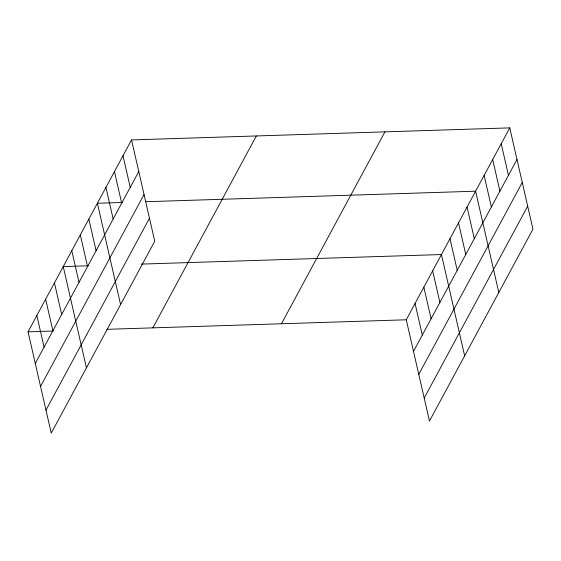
<?xml version="1.0" encoding="UTF-8"?>
<svg xmlns="http://www.w3.org/2000/svg" width="561" height="561" viewBox="0 0 561 561"><rect width="100%" height="100%" fill="white"/><g stroke="black" fill="none" stroke-linecap="round" stroke-linejoin="round"><path stroke-width="0.84" d="M131.533 139.927L154.738 241.216L51.247 433.12L28.05 331.832L131.533 139.927L509.753 127.88L532.95 229.169L429.467 421.073L406.262 319.784L509.753 127.88M35.287 363.43L138.77 171.526M40.553 386.431L144.044 194.527M45.981 410.126L149.464 218.222M152.858 327.855L256.349 135.951M281.454 323.76L384.944 131.856M413.506 351.382L516.99 159.478M418.772 374.376L522.256 182.472M424.193 398.072L527.684 206.168M122.522 202.458L97.383 203.257L120.587 304.546M145.923 201.715L475.602 191.203L498.799 292.491M88.372 265.788L63.239 266.587L86.436 367.876M141.246 264.098L441.451 254.533L464.648 355.821M28.05 331.832L53.183 331.032M106.927 329.321L406.262 319.784M501.211 143.707L508.448 175.305M492.677 159.541L499.914 191.14M484.136 175.376L491.373 206.974M467.061 207.037L474.297 238.635M458.526 222.871L465.763 254.47M449.985 238.706L457.229 270.304M432.657 270.844L439.894 302.442M423.857 287.162L431.093 318.76M415.063 303.473L422.3 335.071M122.999 155.762L130.236 187.36M114.458 171.596L121.695 203.194M105.924 187.423L113.161 219.021M88.848 219.092L96.085 250.69M80.307 234.926L87.551 266.524M71.773 250.753L79.01 282.351M54.438 282.898L61.675 314.497M45.644 299.209L52.881 330.808M36.844 315.52L44.081 347.119"/></g></svg>
